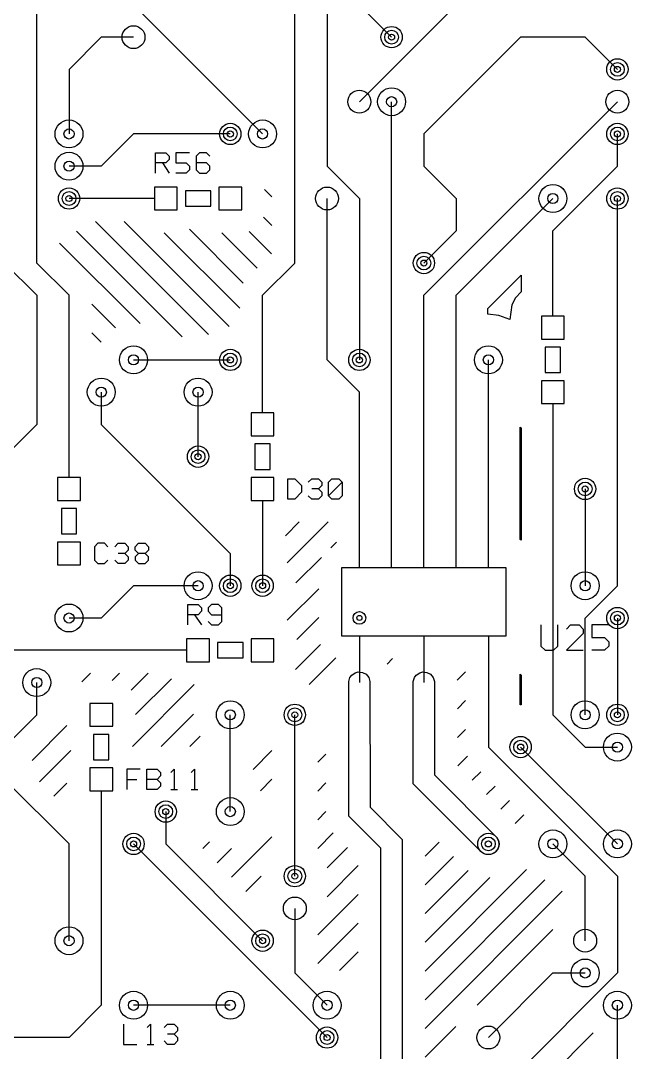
# Model space of a CAD drawing. Extents: x 7 to 280, y 7 to 360.
# Drawn here: x 255.91 to 279.95, y 131.5 to 172.1 of the extents above; entities that cross this region are included whole.
import ezdxf

# ---------------------------------------------------------------- set-up
doc = ezdxf.new("R2010")
doc.units = 0
doc.layers.add('SCORE', color=5, linetype='CONTINUOUS')

msp = doc.modelspace()

# ---------------------------------------------------------------- linework, layer by layer
at = {"layer": 'SCORE'}
for p, q in [((266.7, 162.56), (266.7, 175.26)), ((269.24, 168.91), (275.59, 175.26)), ((256.54, 162.56), (256.54, 173.99)), ((267.97, 173.99), (270.51, 171.45)), ((265.43, 167.64), (260.35, 172.72)), ((267.97, 172.72), (267.97, 166.37)), ((259.08, 171.45), (257.81, 170.18)), ((260.35, 171.45), (259.08, 171.45)), ((275.59, 171.45), (271.78, 167.64)), ((278.13, 171.45), (275.59, 171.45)), ((279.4, 170.18), (278.13, 171.45)), ((257.81, 170.18), (257.81, 167.64)), ((270.51, 152.4), (270.51, 168.91)), ((271.78, 161.29), (279.4, 168.91)), ((260.35, 167.64), (259.08, 166.37)), ((264.16, 167.64), (260.35, 167.64)), ((271.78, 167.64), (271.78, 166.37)), ((279.4, 166.37), (279.4, 167.64)), ((261.22, 166.1), (261.22, 166.9)), ((261.22, 166.9), (261.62, 166.9)), ((261.62, 166.9), (261.7533, 166.7667)), ((262.5533, 166.9), (262.02, 166.9)), ((262.02, 166.9), (262.02, 166.5)), ((262.9533, 166.9), (262.82, 166.7667)), ((263.22, 166.9), (262.9533, 166.9)), ((263.3533, 166.7667), (263.22, 166.9)), ((261.62, 166.5), (261.22, 166.5)), ((261.4867, 166.5), (261.7533, 166.1)), ((261.7533, 166.6333), (261.62, 166.5)), ((261.7533, 166.7667), (261.7533, 166.6333)), ((262.02, 166.5), (262.42, 166.5)), ((262.42, 166.5), (262.5533, 166.3667)), ((262.82, 166.7667), (262.82, 166.2333)), ((263.22, 166.5), (262.82, 166.5)), ((263.3533, 166.3667), (263.22, 166.5)), ((259.08, 166.37), (257.81, 166.37)), ((262.42, 166.1), (262.02, 166.1)), ((262.5533, 166.2333), (262.42, 166.1)), ((262.5533, 166.3667), (262.5533, 166.2333)), ((262.82, 166.2333), (262.9533, 166.1)), ((262.9533, 166.1), (263.22, 166.1)), ((263.22, 166.1), (263.3533, 166.2333)), ((263.3533, 166.2333), (263.3533, 166.3667)), ((267.97, 166.37), (269.24, 165.1)), ((271.78, 166.37), (273.05, 165.1)), ((276.86, 163.83), (279.4, 166.37)), ((262.07, 165.55), (261.17, 165.55)), ((261.17, 165.55), (261.17, 164.65)), ((262.07, 164.65), (262.07, 165.55)), ((263.39, 165.4), (262.39, 165.4)), ((262.39, 165.4), (262.39, 164.8)), ((263.39, 164.8), (263.39, 165.4)), ((264.61, 165.55), (263.71, 165.55)), ((263.71, 165.55), (263.71, 164.65)), ((264.61, 164.65), (264.61, 165.55)), ((265.51, 165.4582), (265.799, 165.1692)), ((259.08, 165.1), (257.81, 165.1)), ((261.17, 165.1), (259.08, 165.1)), ((267.97, 158.75), (267.97, 165.1)), ((269.24, 165.1), (269.24, 158.75)), ((273.05, 161.29), (276.86, 165.1)), ((273.05, 165.1), (273.05, 163.83)), ((279.4, 149.86), (279.4, 165.1)), ((261.17, 164.65), (262.07, 164.65)), ((262.39, 164.8), (263.39, 164.8)), ((263.71, 164.65), (264.61, 164.65)), ((258.8486, 164.2), (263.2988, 159.7498)), ((259.98, 164.2), (264.1113, 160.0687)), ((265.4655, 164.3713), (265.7995, 164.0373)), ((258.1037, 163.8135), (262.2672, 159.65)), ((261.5613, 163.75), (264.53, 160.7813)), ((262.5522, 163.8905), (264.6705, 161.7722)), ((263.8241, 163.75), (265.2206, 162.3534)), ((264.905, 163.8004), (265.7863, 162.9191)), ((273.05, 163.83), (271.78, 162.56)), ((276.86, 162.56), (276.86, 163.83)), ((257.44, 163.3458), (260.6098, 160.1761)), ((255.27, 162.56), (256.54, 161.29)), ((257.81, 161.29), (256.54, 162.56)), ((265.43, 161.29), (266.7, 162.56)), ((276.86, 160.47), (276.86, 162.56)), ((274.3003, 160.7726), (275.61, 162.0822)), ((275.61, 162.0822), (275.61, 161.4294)), ((256.54, 161.29), (256.54, 156.21)), ((257.81, 156.21), (257.81, 161.29)), ((265.43, 158.75), (265.43, 161.29)), ((271.78, 152.4), (271.78, 161.29)), ((273.05, 152.4), (273.05, 161.29)), ((275.61, 161.4294), (275.3904, 161.1926)), ((258.7102, 160.9443), (259.6404, 160.014)), ((275.2428, 160.9163), (275.16, 160.3413)), ((275.3904, 161.1926), (275.2428, 160.9163)), ((274.3006, 160.5493), (274.3003, 160.7726)), ((274.731, 160.502), (274.3006, 160.5493)), ((275.16, 160.3413), (274.731, 160.502)), ((277.31, 160.47), (276.41, 160.47)), ((276.41, 160.47), (276.41, 159.57)), ((277.31, 159.57), (277.31, 160.47)), ((258.7109, 159.8122), (259.0781, 159.445)), ((276.41, 159.57), (277.31, 159.57)), ((277.16, 159.25), (276.56, 159.25)), ((276.56, 159.25), (276.56, 158.25)), ((277.16, 158.25), (277.16, 159.25)), ((260.35, 158.75), (264.16, 158.75)), ((265.43, 156.66), (265.43, 158.75)), ((269.24, 157.48), (267.97, 158.75)), ((274.32, 152.4), (274.32, 158.75)), ((276.56, 158.25), (277.16, 158.25)), ((277.31, 157.93), (276.41, 157.93)), ((276.41, 157.93), (276.41, 157.03)), ((277.31, 157.03), (277.31, 157.93)), ((259.08, 157.48), (259.08, 156.21)), ((262.89, 154.94), (262.89, 157.48)), ((269.24, 152.4), (269.24, 157.48)), ((276.41, 157.03), (277.31, 157.03)), ((276.86, 157.03), (276.86, 154.94)), ((265.88, 156.66), (264.98, 156.66)), ((264.98, 156.66), (264.98, 155.76)), ((265.88, 155.76), (265.88, 156.66)), ((256.54, 156.21), (255.27, 154.94)), ((257.81, 154.12), (257.81, 156.21)), ((259.08, 156.21), (264.16, 151.13)), ((275.57, 156.1052), (275.61, 156.0706)), ((275.57, 151.6797), (275.57, 156.1052)), ((275.61, 156.0706), (275.61, 151.6587)), ((264.98, 155.76), (265.88, 155.76)), ((265.73, 155.44), (265.13, 155.44)), ((265.13, 155.44), (265.13, 154.44)), ((265.73, 154.44), (265.73, 155.44)), ((276.86, 154.94), (276.86, 144.78)), ((265.13, 154.44), (265.73, 154.44)), ((258.26, 154.12), (257.36, 154.12)), ((257.36, 154.12), (257.36, 153.22)), ((258.26, 153.22), (258.26, 154.12)), ((265.88, 154.12), (264.98, 154.12)), ((264.98, 154.12), (264.98, 153.22)), ((265.88, 153.22), (265.88, 154.12)), ((266.43, 153.27), (266.43, 154.07)), ((266.43, 154.07), (266.6967, 154.07)), ((266.6967, 154.07), (266.9633, 153.8033)), ((267.23, 153.9367), (267.3633, 154.07)), ((267.3633, 154.07), (267.63, 154.07)), ((267.63, 154.07), (267.7633, 153.9367)), ((267.7633, 153.9367), (267.7633, 153.8033)), ((268.03, 153.9367), (268.1633, 154.07)), ((268.03, 153.4033), (268.03, 153.9367)), ((268.03, 153.4033), (268.5633, 153.9367)), ((268.1633, 154.07), (268.43, 154.07)), ((268.43, 154.07), (268.5633, 153.9367)), ((268.5633, 153.9367), (268.5633, 153.4033)), ((266.9633, 153.5367), (266.6967, 153.27)), ((266.9633, 153.8033), (266.9633, 153.5367)), ((267.63, 153.67), (267.3633, 153.67)), ((267.7633, 153.8033), (267.63, 153.67)), ((267.63, 153.67), (267.7633, 153.5367)), ((267.7633, 153.5367), (267.7633, 153.4033)), ((278.13, 153.67), (278.13, 149.86)), ((257.36, 153.22), (258.26, 153.22)), ((264.98, 153.22), (265.88, 153.22)), ((265.43, 153.22), (265.43, 151.13)), ((266.6967, 153.27), (266.43, 153.27)), ((267.3633, 153.27), (267.23, 153.4033)), ((267.63, 153.27), (267.3633, 153.27)), ((267.7633, 153.4033), (267.63, 153.27)), ((268.1633, 153.27), (268.03, 153.4033)), ((268.43, 153.27), (268.1633, 153.27)), ((268.5633, 153.4033), (268.43, 153.27)), ((258.11, 152.9), (257.51, 152.9)), ((257.51, 152.9), (257.51, 151.9)), ((258.11, 151.9), (258.11, 152.9)), ((266.33, 151.8241), (266.8759, 152.37)), ((266.3962, 150.7588), (268.0073, 152.37)), ((269.24, 150.5585), (269.24, 152.4)), ((270.51, 150.5585), (270.51, 152.4)), ((271.78, 150.5585), (271.78, 152.4)), ((273.05, 150.5585), (273.05, 152.4)), ((274.32, 150.5585), (274.32, 152.4)), ((257.51, 151.9), (258.11, 151.9)), ((258.26, 151.58), (257.36, 151.58)), ((257.36, 151.58), (257.36, 150.68)), ((258.26, 150.68), (258.26, 151.58)), ((258.9433, 151.53), (258.81, 151.3967)), ((259.21, 151.53), (258.9433, 151.53)), ((259.3433, 151.3967), (259.21, 151.53)), ((259.61, 151.3967), (259.7433, 151.53)), ((259.7433, 151.53), (260.01, 151.53)), ((260.01, 151.53), (260.1433, 151.3967)), ((260.41, 151.3967), (260.5433, 151.53)), ((260.5433, 151.53), (260.81, 151.53)), ((260.81, 151.53), (260.9433, 151.3967)), ((268.1241, 151.3554), (268.34, 151.5713)), ((275.61, 151.6587), (275.57, 151.6797)), ((258.81, 151.3967), (258.81, 150.8633)), ((260.01, 151.13), (259.7433, 151.13)), ((260.1433, 151.2633), (260.01, 151.13)), ((260.01, 151.13), (260.1433, 150.9967)), ((260.1433, 151.3967), (260.1433, 151.2633)), ((260.41, 151.2633), (260.41, 151.3967)), ((260.5433, 151.13), (260.41, 151.2633)), ((260.5433, 151.13), (260.41, 150.9967)), ((260.81, 151.13), (260.5433, 151.13)), ((260.9433, 151.2633), (260.81, 151.13)), ((260.9433, 150.9967), (260.81, 151.13)), ((260.9433, 151.3967), (260.9433, 151.2633)), ((264.16, 151.13), (264.16, 149.86)), ((265.43, 151.13), (265.43, 149.86)), ((257.36, 150.68), (258.26, 150.68)), ((258.81, 150.8633), (258.9433, 150.73)), ((258.9433, 150.73), (259.21, 150.73)), ((259.21, 150.73), (259.3433, 150.8633)), ((259.7433, 150.73), (259.61, 150.8633)), ((260.01, 150.73), (259.7433, 150.73)), ((260.1433, 150.8633), (260.01, 150.73)), ((260.1433, 150.9967), (260.1433, 150.8633)), ((260.41, 150.9967), (260.41, 150.8633)), ((260.41, 150.8633), (260.5433, 150.73)), ((260.5433, 150.73), (260.81, 150.73)), ((260.81, 150.73), (260.9433, 150.8633)), ((260.9433, 150.8633), (260.9433, 150.9967)), ((266.7443, 149.9756), (267.7446, 150.9759)), ((275.0185, 150.5585), (268.5415, 150.5585)), ((268.5415, 150.5585), (268.5415, 147.8915)), ((275.0185, 147.8915), (275.0185, 150.5585)), ((260.35, 149.86), (259.08, 148.59)), ((262.89, 149.86), (260.35, 149.86)), ((278.13, 148.59), (279.4, 149.86)), ((266.4023, 148.5023), (267.6415, 149.7414)), ((262.49, 148.32), (262.49, 149.12)), ((262.49, 149.12), (262.89, 149.12)), ((262.89, 149.12), (263.0233, 148.9867)), ((263.4233, 149.12), (263.29, 148.9867)), ((263.69, 149.12), (263.4233, 149.12)), ((263.8233, 148.9867), (263.69, 149.12)), ((262.89, 148.72), (262.49, 148.72)), ((262.7567, 148.72), (263.0233, 148.32)), ((263.0233, 148.8533), (262.89, 148.72)), ((263.0233, 148.9867), (263.0233, 148.8533)), ((263.29, 148.9867), (263.29, 148.8533)), ((263.29, 148.8533), (263.4233, 148.72)), ((263.4233, 148.72), (263.8233, 148.72)), ((263.8233, 148.4533), (263.8233, 148.9867)), ((259.08, 148.59), (257.81, 148.59)), ((263.29, 148.4533), (263.4233, 148.32)), ((263.4233, 148.32), (263.69, 148.32)), ((263.69, 148.32), (263.8233, 148.4533)), ((266.78, 147.7486), (267.6415, 148.6101)), ((276.39, 148.32), (276.39, 147.4867)), ((277.0567, 147.4867), (277.0567, 148.32)), ((277.39, 148.1533), (277.5567, 148.32)), ((277.5567, 148.32), (277.89, 148.32)), ((277.89, 148.32), (278.0567, 148.1533)), ((278.13, 144.78), (278.13, 148.59)), ((279.0567, 148.32), (278.39, 148.32)), ((278.39, 148.32), (278.39, 147.82)), ((279.4, 148.59), (279.4, 144.78)), ((268.5415, 147.8915), (275.0185, 147.8915)), ((269.24, 147.8915), (269.24, 146.05)), ((271.78, 147.8915), (271.78, 146.05)), ((274.32, 147.8915), (274.32, 146.05)), ((278.0567, 147.9867), (277.39, 147.32)), ((278.0567, 148.1533), (278.0567, 147.9867)), ((278.39, 147.82), (278.89, 147.82)), ((278.89, 147.82), (279.0567, 147.6533)), ((263.34, 147.77), (262.44, 147.77)), ((262.44, 147.77), (262.44, 146.87)), ((263.34, 146.87), (263.34, 147.77)), ((264.66, 147.62), (263.66, 147.62)), ((263.66, 147.62), (263.66, 147.02)), ((264.66, 147.02), (264.66, 147.62)), ((265.88, 147.77), (264.98, 147.77)), ((264.98, 147.77), (264.98, 146.87)), ((265.88, 146.87), (265.88, 147.77)), ((266.7251, 146.5623), (267.7103, 147.5475)), ((276.39, 147.4867), (276.5567, 147.32)), ((276.89, 147.32), (277.0567, 147.4867)), ((279.0567, 147.4867), (278.89, 147.32)), ((279.0567, 147.6533), (279.0567, 147.4867)), ((260.35, 147.32), (247.65, 147.32)), ((262.44, 147.32), (260.35, 147.32)), ((263.66, 147.02), (264.66, 147.02)), ((267.2661, 145.9719), (268.3152, 147.0211)), ((270.3361, 146.7792), (270.5484, 146.9915)), ((276.5567, 147.32), (276.89, 147.32)), ((277.39, 147.32), (278.0567, 147.32)), ((278.89, 147.32), (278.39, 147.32)), ((262.44, 146.87), (263.34, 146.87)), ((264.98, 146.87), (265.88, 146.87)), ((258.316, 146.0728), (258.6622, 146.419)), ((259.5046, 146.13), (259.7943, 146.4197)), ((260.2606, 145.7546), (260.9259, 146.42)), ((260.43, 144.7927), (261.8386, 146.2013)), ((268.822, 146.0912), (268.8696, 146.248)), ((268.8696, 146.248), (268.943, 146.347)), ((268.943, 146.347), (269.0793, 146.438)), ((269.0793, 146.438), (269.1988, 146.468)), ((269.1988, 146.468), (269.3619, 146.4519)), ((269.3619, 146.4519), (269.5064, 146.3747)), ((269.5064, 146.3747), (269.6104, 146.248)), ((269.6104, 146.248), (269.658, 146.0912)), ((271.362, 146.0912), (271.4096, 146.248)), ((271.4096, 146.248), (271.483, 146.347)), ((271.483, 146.347), (271.6193, 146.438)), ((271.6193, 146.438), (271.7388, 146.468)), ((271.7388, 146.468), (271.9019, 146.4519)), ((271.9019, 146.4519), (272.0464, 146.3747)), ((272.0464, 146.3747), (272.1504, 146.248)), ((272.1504, 146.248), (272.198, 146.0912)), ((273.0958, 146.1447), (273.42, 146.469)), ((275.57, 146.3771), (275.61, 146.3442)), ((275.57, 145.1793), (275.57, 146.3771)), ((275.61, 146.3442), (275.61, 145.1793)), ((256.54, 144.78), (256.54, 146.05)), ((260.3087, 143.54), (262.7387, 145.97)), ((268.82, 140.796), (268.822, 146.0912)), ((269.658, 146.0912), (269.66, 141.144)), ((271.36, 142.066), (271.362, 146.0912)), ((272.198, 146.0912), (272.2, 142.414)), ((274.32, 146.05), (274.32, 143.51)), ((259.53, 145.23), (258.63, 145.23)), ((258.63, 145.23), (258.63, 144.33)), ((259.53, 144.33), (259.53, 145.23)), ((273.0986, 145.0162), (273.42, 145.3376)), ((275.61, 145.1793), (275.57, 145.1793)), ((250.19, 138.43), (256.54, 144.78)), ((261.4401, 143.54), (262.7108, 144.8107)), ((264.16, 140.97), (264.16, 144.78)), ((266.7, 138.43), (266.7, 144.78)), ((276.86, 144.78), (278.13, 143.51)), ((256.3592, 142.9846), (257.73, 144.3554)), ((258.63, 144.33), (259.53, 144.33)), ((273.0992, 143.8854), (273.42, 144.2062)), ((259.38, 144.01), (258.78, 144.01)), ((258.78, 144.01), (258.78, 143.01)), ((259.38, 143.01), (259.38, 144.01)), ((262.5714, 143.54), (262.9756, 143.9442)), ((256.6444, 142.1384), (257.88, 143.3741)), ((265.06, 142.6345), (265.8, 143.3745)), ((274.32, 143.51), (279.4, 138.43)), ((275.59, 143.51), (279.4, 139.7)), ((278.13, 143.51), (279.4, 143.51)), ((258.78, 143.01), (259.38, 143.01)), ((267.6, 142.9117), (267.9209, 143.2326)), ((273.1158, 142.7706), (273.4953, 143.1502)), ((259.53, 142.69), (258.63, 142.69)), ((258.63, 142.69), (258.63, 141.79)), ((259.53, 141.79), (259.53, 142.69)), ((260.6133, 142.64), (260.08, 142.64)), ((260.08, 142.64), (260.08, 141.84)), ((260.88, 141.84), (260.88, 142.64)), ((260.88, 142.64), (261.28, 142.64)), ((261.28, 142.64), (261.4133, 142.5067)), ((261.8133, 142.5067), (261.9467, 142.64)), ((261.9467, 142.64), (261.9467, 141.84)), ((262.6133, 142.5067), (262.7467, 142.64)), ((262.7467, 142.64), (262.7467, 141.84)), ((273.6811, 142.2046), (274.0169, 142.5403)), ((257.81, 139.7), (255.27, 142.24)), ((260.08, 142.24), (260.48, 142.24)), ((261.28, 142.24), (260.88, 142.24)), ((261.4133, 142.3733), (261.28, 142.24)), ((261.28, 142.24), (261.4133, 142.1067)), ((261.4133, 142.5067), (261.4133, 142.3733)), ((265.3519, 141.795), (265.8, 142.2431)), ((272.2, 142.414), (274.6447, 139.9664)), ((257.2101, 141.5727), (257.73, 142.0927)), ((258.63, 141.79), (259.53, 141.79)), ((259.08, 141.79), (259.08, 139.7)), ((261.28, 141.84), (260.88, 141.84)), ((261.4133, 141.9733), (261.28, 141.84)), ((261.4133, 142.1067), (261.4133, 141.9733)), ((261.8133, 141.84), (262.08, 141.84)), ((262.6133, 141.84), (262.88, 141.84)), ((267.6, 141.7803), (267.9205, 142.1008)), ((274.0536, 139.3753), (271.36, 142.066)), ((274.2465, 141.6386), (274.5825, 141.9747)), ((274.8119, 141.0726), (275.1482, 141.409)), ((261.62, 140.97), (261.62, 139.7)), ((267.6, 140.649), (267.9201, 140.969)), ((269.66, 141.144), (270.93, 139.874)), ((270.09, 139.526), (268.82, 140.796)), ((275.37, 140.4993), (275.7139, 140.8433)), ((267.6, 139.5176), (268.2128, 140.1304)), ((257.81, 135.89), (257.81, 139.7)), ((259.08, 139.7), (259.08, 133.35)), ((267.97, 132.08), (260.35, 139.7)), ((261.62, 139.7), (265.43, 135.89)), ((263.0749, 139.5179), (263.335, 139.7781)), ((264.2062, 138.3866), (265.8, 139.9803)), ((270.93, 139.874), (270.93, 128.444)), ((271.83, 139.2221), (272.3814, 139.7736)), ((274.6447, 139.9664), (274.7219, 139.8219)), ((274.7219, 139.8219), (274.738, 139.6588)), ((278.13, 138.43), (276.86, 139.7)), ((263.6405, 138.9523), (264.2096, 139.5214)), ((267.9768, 138.7631), (268.7785, 139.5647)), ((270.09, 128.096), (270.09, 139.526)), ((274.1981, 139.2981), (274.0536, 139.3753)), ((274.32, 139.28), (274.1981, 139.2981)), ((274.4419, 139.2981), (274.32, 139.28)), ((274.5864, 139.3753), (274.4419, 139.2981)), ((274.6904, 139.502), (274.5864, 139.3753)), ((274.738, 139.6588), (274.6904, 139.502)), ((271.83, 138.0907), (272.9474, 139.2082)), ((267.9677, 137.6226), (269.19, 138.8449)), ((271.83, 134.6966), (275.8218, 138.6885)), ((271.83, 136.9594), (273.5207, 138.65)), ((264.7719, 137.8209), (265.3807, 138.4296)), ((271.83, 135.828), (274.3841, 138.3821)), ((271.83, 133.5653), (276.5489, 138.2842)), ((278.13, 135.89), (278.13, 138.43)), ((279.4, 138.43), (279.4, 134.62)), ((267.6, 136.1235), (269.19, 137.7135)), ((271.83, 132.4339), (277.23, 137.8339)), ((266.7, 137.16), (266.7, 134.62)), ((267.6003, 134.9925), (269.19, 136.5821)), ((273.8851, 133.3576), (276.8524, 136.3249)), ((268.455, 134.7158), (269.19, 135.4507)), ((266.7, 134.62), (267.97, 133.35)), ((279.4, 134.62), (274.32, 129.54)), ((274.32, 132.08), (276.86, 134.62)), ((276.86, 134.62), (278.13, 134.62)), ((259.08, 133.35), (257.81, 132.08)), ((264.16, 133.35), (260.35, 133.35)), ((279.4, 114.3), (279.4, 133.35)), ((259.95, 132.61), (259.95, 131.81)), ((260.8833, 132.4767), (261.0167, 132.61)), ((261.0167, 132.61), (261.0167, 131.81)), ((261.55, 132.4767), (261.6833, 132.61)), ((261.6833, 132.61), (261.95, 132.61)), ((261.95, 132.61), (262.0833, 132.4767)), ((262.0833, 132.4767), (262.0833, 132.3433)), ((271.83, 131.3025), (273.0424, 132.5149)), ((257.81, 132.08), (252.73, 132.08)), ((261.95, 132.21), (261.6833, 132.21)), ((262.0833, 132.3433), (261.95, 132.21)), ((261.95, 132.21), (262.0833, 132.0767)), ((262.0833, 132.0767), (262.0833, 131.9433)), ((273.0967, 126.9124), (278.4444, 132.2601)), ((259.95, 131.81), (260.4833, 131.81)), ((260.8833, 131.81), (261.15, 131.81)), ((261.6833, 131.81), (261.55, 131.9433)), ((261.95, 131.81), (261.6833, 131.81)), ((262.0833, 131.9433), (261.95, 131.81))]:
    msp.add_line(p, q, dxfattribs=at)
for centre, radius in [((260.35, 171.45), 0.45), ((270.51, 171.45), 0.42), ((270.51, 171.45), 0.27), ((270.51, 171.45), 0.12), ((279.4, 170.18), 0.42), ((279.4, 170.18), 0.27), ((279.4, 170.18), 0.12), ((269.24, 168.91), 0.45), ((270.51, 168.91), 0.55), ((279.4, 168.91), 0.45), ((270.51, 168.91), 0.2), ((257.81, 167.64), 0.55), ((265.43, 167.64), 0.55), ((257.81, 167.64), 0.2), ((264.16, 167.64), 0.42), ((264.16, 167.64), 0.27), ((264.16, 167.64), 0.12), ((265.43, 167.64), 0.2), ((279.4, 167.64), 0.42), ((279.4, 167.64), 0.27), ((279.4, 167.64), 0.12), ((257.81, 166.37), 0.55), ((257.81, 166.37), 0.2), ((257.81, 165.1), 0.42), ((257.81, 165.1), 0.27), ((267.97, 165.1), 0.45), ((276.86, 165.1), 0.55), ((276.86, 165.1), 0.2), ((279.4, 165.1), 0.42), ((279.4, 165.1), 0.27), ((257.81, 165.1), 0.12), ((279.4, 165.1), 0.12), ((271.78, 162.56), 0.42), ((271.78, 162.56), 0.27), ((271.78, 162.56), 0.12), ((260.35, 158.75), 0.55), ((274.32, 158.75), 0.55), ((260.35, 158.75), 0.2), ((264.16, 158.75), 0.42), ((264.16, 158.75), 0.27), ((264.16, 158.75), 0.12), ((269.24, 158.75), 0.42), ((269.24, 158.75), 0.27), ((269.24, 158.75), 0.12), ((274.32, 158.75), 0.2), ((259.08, 157.48), 0.55), ((262.89, 157.48), 0.55), ((259.08, 157.48), 0.2), ((262.89, 157.48), 0.2), ((262.89, 154.94), 0.42), ((262.89, 154.94), 0.27), ((262.89, 154.94), 0.12), ((278.13, 153.67), 0.42), ((278.13, 153.67), 0.27), ((278.13, 153.67), 0.12), ((262.89, 149.86), 0.55), ((264.16, 149.86), 0.42), ((265.43, 149.86), 0.42), ((278.13, 149.86), 0.55), ((262.89, 149.86), 0.2), ((264.16, 149.86), 0.27), ((264.16, 149.86), 0.12), ((265.43, 149.86), 0.27), ((265.43, 149.86), 0.12), ((278.13, 149.86), 0.2), ((257.81, 148.59), 0.55), ((257.81, 148.59), 0.2), ((269.2415, 148.5915), 0.25), ((269.2415, 148.5915), 0.1), ((279.4, 148.59), 0.42), ((279.4, 148.59), 0.27), ((279.4, 148.59), 0.12), ((256.54, 146.05), 0.55), ((256.54, 146.05), 0.2), ((264.16, 144.78), 0.55), ((264.16, 144.78), 0.2), ((266.7, 144.78), 0.42), ((266.7, 144.78), 0.27), ((278.13, 144.78), 0.55), ((278.13, 144.78), 0.2), ((279.4, 144.78), 0.42), ((279.4, 144.78), 0.27), ((266.7, 144.78), 0.12), ((279.4, 144.78), 0.12), ((275.59, 143.51), 0.42), ((275.59, 143.51), 0.27), ((279.4, 143.51), 0.55), ((275.59, 143.51), 0.12), ((279.4, 143.51), 0.2), ((261.62, 140.97), 0.42), ((264.16, 140.97), 0.55), ((261.62, 140.97), 0.27), ((261.62, 140.97), 0.12), ((264.16, 140.97), 0.2), ((260.35, 139.7), 0.42), ((274.32, 139.7), 0.42), ((276.86, 139.7), 0.55), ((279.4, 139.7), 0.55), ((260.35, 139.7), 0.27), ((260.35, 139.7), 0.12), ((274.32, 139.7), 0.27), ((274.32, 139.7), 0.12), ((276.86, 139.7), 0.2), ((279.4, 139.7), 0.2), ((266.7, 138.43), 0.42), ((266.7, 138.43), 0.27), ((266.7, 138.43), 0.12), ((266.7, 137.16), 0.45), ((257.81, 135.89), 0.55), ((257.81, 135.89), 0.2), ((265.43, 135.89), 0.42), ((265.43, 135.89), 0.27), ((278.13, 135.89), 0.45), ((265.43, 135.89), 0.12), ((278.13, 134.62), 0.55), ((278.13, 134.62), 0.2), ((260.35, 133.35), 0.55), ((264.16, 133.35), 0.55), ((267.97, 133.35), 0.55), ((279.4, 133.35), 0.55), ((260.35, 133.35), 0.2), ((264.16, 133.35), 0.2), ((267.97, 133.35), 0.2), ((279.4, 133.35), 0.2), ((267.97, 132.08), 0.42), ((274.32, 132.08), 0.45), ((267.97, 132.08), 0.27), ((267.97, 132.08), 0.12)]:
    msp.add_circle(centre, radius, dxfattribs=at)

doc.saveas('drawing.dxf')
